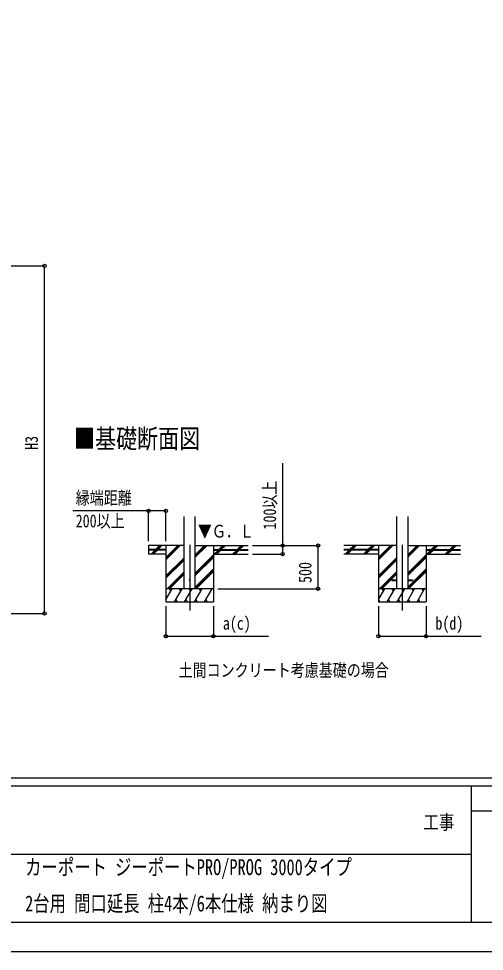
# Model space of a CAD drawing. Units: millimetres, scale not verified. Extents: x -18922 to 18922, y -13365 to 13365.
# Drawn here: x 598 to 5981, y -13365 to -2576 of the extents above; entities that cross this region are included whole.
import ezdxf
from ezdxf.enums import TextEntityAlignment as Align

# ---------------------------------------------------------------- set-up
doc = ezdxf.new("R2010")
doc.units = ezdxf.units.MM
doc.header["$LTSCALE"] = 50
for name, color, linetype in [('0-2_USER1', 3, 'Continuous'), ('0-4_YKK_12', 2, 'Continuous'), ('0-5_YKK_13', 4, 'Continuous'), ('0-6_YKK_A1', 4, 'Continuous'), ('0-7_YKK_D', 6, 'Continuous'), ('0-8_YKK_ZWAK', 7, 'Continuous')]:
    doc.layers.add(name, color=color, linetype=linetype)
doc.styles.add('ＭＳ ゴシック', font='')
doc.styles.get('ＭＳ ゴシック').set_extended_font_data('MS Gothic')

msp = doc.modelspace()

# ---------------------------------------------------------------- linework, layer by layer
at = {"layer": '0-4_YKK_12'}
for p, q in [((2575.09, -8661.29), (2575.09, -9420.5)), ((5032.09, -8661.29), (5032.09, -9420.5))]:
    msp.add_line(p, q, dxfattribs=at)
at = {"layer": '0-5_YKK_13'}
for p, q in [((4912.29, -9066), (4912.29, -9075)), ((4912.29, -9066), (4967.09, -9066)), ((4912.29, -9075), (4967.09, -9075)), ((5097.09, -9066), (5151.89, -9066)), ((5097.09, -9075), (5151.89, -9075)), ((5151.89, -9066), (5151.89, -9075))]:
    msp.add_line(p, q, dxfattribs=at)
msp.add_circle((2575.09, -9070.5), 5, dxfattribs=at)
at = {"layer": '0-6_YKK_A1'}
for p, q in [((2510.09, -9170.5), (2510.09, -8335.15)), ((2640.09, -9170.5), (2640.09, -8335.15)), ((4967.09, -8334.15), (4967.09, -9170.5)), ((5097.09, -8334.15), (5097.09, -9170.5)), ((2510.09, -8670.5), (2100.09, -8670.5)), ((2100.09, -8670.5), (2100.09, -8770.5)), ((2300.09, -8718), (2100.09, -8718)), ((2300.09, -8723), (2100.09, -8723)), ((2127.96, -8769.1), (2174.05, -8723)), ((2140.7, -8770.5), (2188.2, -8723)), ((2154.84, -8770.5), (2202.34, -8723)), ((2179.05, -8718), (2226.55, -8670.5)), ((2193.2, -8718), (2240.7, -8670.5)), ((2207.34, -8718), (2254.84, -8670.5)), ((2300.09, -8670.5), (2300.09, -9320.5)), ((2300.09, -8837.38), (2466.97, -8670.5)), ((2300.09, -8823.24), (2452.83, -8670.5)), ((2300.09, -8809.1), (2438.69, -8670.5)), ((2300.09, -8718), (2300.09, -8723)), ((2640.09, -8805.75), (2775.34, -8670.5)), ((2640.09, -8791.61), (2761.2, -8670.5)), ((2640.09, -8777.46), (2747.05, -8670.5)), ((2640.09, -8670.5), (3250.09, -8670.5)), ((2850.09, -8670.5), (2850.09, -9320.5)), ((2850.09, -8718), (3250.09, -8718)), ((2850.09, -8718), (2850.09, -8723)), ((2850.09, -8723), (3250.09, -8723)), ((2859.19, -8770.5), (2906.69, -8723)), ((2873.33, -8770.5), (2920.83, -8723)), ((2887.47, -8770.5), (2934.97, -8723)), ((2911.69, -8718), (2959.19, -8670.5)), ((2925.83, -8718), (2973.33, -8670.5)), ((2939.97, -8718), (2987.47, -8670.5)), ((3071.32, -8770.5), (3118.82, -8723)), ((3085.46, -8770.5), (3132.96, -8723)), ((3099.6, -8770.5), (3147.1, -8723)), ((3123.82, -8718), (3171.32, -8670.5)), ((3137.96, -8718), (3185.46, -8670.5)), ((3152.1, -8718), (3199.6, -8670.5)), ((4967.09, -8670.5), (4357.09, -8670.5)), ((4757.09, -8718), (4357.09, -8718)), ((4757.09, -8723), (4357.09, -8723)), ((4371.42, -8770.5), (4418.92, -8723)), ((4385.56, -8770.5), (4433.06, -8723)), ((4399.71, -8770.5), (4447.21, -8723)), ((4423.92, -8718), (4471.42, -8670.5)), ((4438.06, -8718), (4439.73, -8716.33)), ((4442.92, -8713.14), (4485.56, -8670.5)), ((4452.21, -8718), (4499.71, -8670.5)), ((4584.96, -8769.1), (4631.05, -8723)), ((4597.7, -8770.5), (4645.2, -8723)), ((4611.84, -8770.5), (4659.34, -8723)), ((4636.05, -8718), (4683.55, -8670.5)), ((4650.2, -8718), (4697.7, -8670.5)), ((4664.34, -8718), (4711.84, -8670.5)), ((4757.09, -8670.5), (4757.09, -9320.5)), ((4757.09, -8837.38), (4923.97, -8670.5)), ((4757.09, -8823.24), (4909.83, -8670.5)), ((4757.09, -8809.1), (4895.69, -8670.5)), ((4757.09, -8718), (4757.09, -8723)), ((5097.09, -8805.75), (5232.34, -8670.5)), ((5097.09, -8791.61), (5218.2, -8670.5)), ((5097.09, -8777.46), (5204.05, -8670.5)), ((5097.09, -8670.5), (5707.09, -8670.5)), ((5307.09, -8670.5), (5307.09, -9320.5)), ((5307.09, -8718), (5707.09, -8718)), ((5307.09, -8718), (5307.09, -8723)), ((5307.09, -8723), (5707.09, -8723)), ((5316.19, -8770.5), (5363.69, -8723)), ((5330.33, -8770.5), (5377.83, -8723)), ((5344.47, -8770.5), (5391.97, -8723)), ((5368.69, -8718), (5416.19, -8670.5)), ((5382.83, -8718), (5430.33, -8670.5)), ((5396.97, -8718), (5444.47, -8670.5)), ((5528.32, -8770.5), (5575.82, -8723)), ((5542.46, -8770.5), (5589.96, -8723)), ((5556.6, -8770.5), (5604.1, -8723)), ((5580.82, -8718), (5628.32, -8670.5)), ((5594.96, -8718), (5642.46, -8670.5)), ((5609.1, -8718), (5656.6, -8670.5)), ((2300.09, -8770.5), (2100.09, -8770.5)), ((2300.09, -9021.23), (2510.09, -8811.23)), ((2300.09, -9035.37), (2510.09, -8825.37)), ((2300.09, -9049.51), (2510.09, -8839.51)), ((2640.09, -8989.59), (2850.09, -8779.6)), ((2640.09, -9003.74), (2850.09, -8793.74)), ((2640.09, -9017.88), (2850.09, -8807.88)), ((2850.09, -8770.5), (3250.09, -8770.5)), ((4757.09, -8770.5), (4357.09, -8770.5)), ((4757.09, -9021.23), (4967.09, -8811.23)), ((4757.09, -9035.37), (4967.09, -8825.37)), ((4757.09, -9049.51), (4967.09, -8839.51)), ((5097.09, -8989.59), (5307.09, -8779.6)), ((5097.09, -9003.74), (5307.09, -8793.74)), ((5097.09, -9017.88), (5307.09, -8807.88)), ((5307.09, -8770.5), (5707.09, -8770.5)), ((2640.09, -9151.72), (2850.09, -8941.73)), ((5097.09, -9151.72), (5307.09, -8941.73)), ((2312.95, -9170.5), (2510.09, -8973.36)), ((2327.09, -9170.5), (2510.09, -8987.5)), ((2341.23, -9170.5), (2510.09, -9001.64)), ((2640.09, -9165.87), (2850.09, -8955.87)), ((2649.6, -9170.5), (2850.09, -8970.01)), ((4769.95, -9170.5), (4967.09, -8973.36)), ((4784.09, -9170.5), (4967.09, -8987.5)), ((4798.23, -9170.5), (4967.09, -9001.64)), ((5097.09, -9165.87), (5307.09, -8955.87)), ((5106.6, -9170.5), (5307.09, -8970.01)), ((2850.09, -9170.5), (2300.09, -9170.5)), ((2300.09, -9295.95), (2372.52, -9170.5)), ((2357.52, -9196.48), (2342.52, -9170.5)), ((2401.39, -9320.5), (2487.99, -9170.5)), ((2472.99, -9196.48), (2457.99, -9170.5)), ((2516.86, -9320.5), (2603.46, -9170.5)), ((2588.46, -9196.48), (2573.46, -9170.5)), ((2632.33, -9320.5), (2718.93, -9170.5)), ((2703.93, -9196.48), (2688.93, -9170.5)), ((2747.8, -9320.5), (2834.4, -9170.5)), ((2804.4, -9170.5), (2804.4, -9170.5)), ((5307.09, -9170.5), (4757.09, -9170.5)), ((4757.09, -9295.95), (4829.52, -9170.5)), ((4814.52, -9196.48), (4799.52, -9170.5)), ((4858.39, -9320.5), (4944.99, -9170.5)), ((4929.99, -9196.48), (4914.99, -9170.5)), ((4973.86, -9320.5), (5060.46, -9170.5)), ((5045.46, -9196.48), (5030.46, -9170.5)), ((5089.33, -9320.5), (5175.93, -9170.5)), ((5160.93, -9196.48), (5145.93, -9170.5)), ((5204.8, -9320.5), (5291.4, -9170.5)), ((5276.4, -9196.48), (5261.4, -9170.5)), ((2300.09, -9320.5), (2850.09, -9320.5)), ((2416.38, -9294.52), (2431.38, -9320.5)), ((2531.85, -9294.52), (2546.85, -9320.5)), ((2647.33, -9294.52), (2662.32, -9320.5)), ((2762.79, -9294.52), (2777.79, -9320.5)), ((4757.09, -9320.5), (5307.09, -9320.5)), ((4757.91, -9294.52), (4772.91, -9320.5)), ((4873.38, -9294.52), (4888.38, -9320.5)), ((4988.85, -9294.52), (5003.85, -9320.5)), ((5104.33, -9294.52), (5119.32, -9320.5)), ((5219.79, -9294.52), (5234.79, -9320.5))]:
    msp.add_line(p, q, dxfattribs=at)
for centre in [(2165.09, -8715.5), (2255.09, -8715.5), (2895.09, -8715.5), (2985.09, -8715.5), (3075.09, -8715.5), (3165.09, -8715.5), (4442.09, -8715.5), (4532.09, -8715.5), (4622.09, -8715.5), (4712.09, -8715.5), (5352.09, -8715.5), (5442.09, -8715.5), (5532.09, -8715.5), (5622.09, -8715.5)]:
    msp.add_circle(centre, 2.5, dxfattribs=at)
at = {"layer": '0-7_YKK_D'}
for p, q in [((-189.38, -5436.39), (897.74, -5436.39)), ((896.74, -9455.5), (896.74, -5436.39)), ((2100.09, -8620.5), (2100.09, -8269.5)), ((2300.09, -8620.5), (2300.09, -8269.5)), ((3300.09, -8670.5), (4061.09, -8670.5)), ((3300.09, -8670.5), (3651.09, -8670.5)), ((4060.09, -9170.5), (4060.09, -8670.5)), ((3300.09, -8770.5), (3651.09, -8770.5)), ((2900.09, -9170.5), (4061.09, -9170.5)), ((2300.09, -9370.5), (2300.09, -9721.5)), ((2850.09, -9370.5), (2850.09, -9721.5)), ((4757.09, -9370.5), (4757.09, -9721.5)), ((5307.09, -9370.5), (5307.09, -9721.5)), ((-189.38, -9455.5), (897.74, -9455.5))]:
    msp.add_line(p, q, dxfattribs=at)
for points in [[(3650.09, -8770.5), (3650.09, -8670.5), (3650.09, -7719.1)], [(2300.09, -8270.5), (2100.09, -8270.5), (1225.19, -8270.5)], [(2300.09, -9720.5), (2850.09, -9720.5), (3487.39, -9720.5)], [(4757.09, -9720.5), (5307.09, -9720.5), (5944.39, -9720.5)]]:
    msp.add_lwpolyline(points, dxfattribs=at)
for centre in [(896.74, -5436.39), (2100.09, -8270.5), (2300.09, -8270.5), (3650.09, -8670.5), (4060.09, -8670.5), (3650.09, -8770.5), (4060.09, -9170.5), (896.74, -9455.5), (2300.09, -9720.5), (2850.09, -9720.5), (4757.09, -9720.5), (5307.09, -9720.5)]:
    msp.add_circle(centre, 19.12, dxfattribs=at)
at = {"layer": '0-8_YKK_ZWAK'}
for p, q in [((17527.59, -11362.5), (-17572.41, -11362.5)), ((5827.59, -11452.5), (-22.41, -11452.5)), ((8932.59, -11745), (5827.59, -11745)), ((-22.41, -12240), (5827.59, -12240)), ((-22.41, -13027.5), (5827.59, -13027.5)), ((5827.59, -13027.5), (8932.59, -13027.5))]:
    msp.add_line(p, q, dxfattribs=at)
msp.add_lwpolyline([(-18922.5, -13365), (18922.5, -13365), (18922.5, 13365), (-18922.5, 13365)], close=True, dxfattribs=at)
msp.add_lwpolyline([(8932.59, -11452.5), (5827.59, -11452.5), (5827.59, -13027.5)], dxfattribs=at)

# ---------------------------------------------------------------- texts
at = {"layer": '0-2_USER1', "style": 'ＭＳ ゴシック'}
for s, height, width, p in [('■基礎断面図', 222.7, 0.8, (1238.19, -7612.33)), ('土間コンクリート考慮基礎の場合', 148.5, 0.8, (2446.79, -10231.99)), ('カーポート ジーポートPRO/PROG 3000タイプ', 184.8, 0.75, (672.5, -12539)), ('2台用 間口延長 柱4本/6本仕様 納まり図', 184.8, 0.75, (672.5, -12959))]:
    msp.add_text(s, height=height, dxfattribs=dict(at, width=width)).set_placement(p, align=Align.BOTTOM_LEFT)
at = {"layer": '0-6_YKK_A1', "style": 'ＭＳ ゴシック', "width": 0.8}
msp.add_text('▼Ｇ．Ｌ', height=148.5, dxfattribs=at).set_placement((2669.4, -8623.71), align=Align.BOTTOM_LEFT)
at = {"layer": '0-7_YKK_D', "style": 'ＭＳ ゴシック', "width": 0.8}
for s, p in [('H3', (864.74, -7564.74)), ('100以上', (3618.09, -8485.5)), ('500', (4028.09, -9104.1))]:
    msp.add_text(s, height=148.5, rotation=90, dxfattribs=at).set_placement(p, align=Align.BOTTOM_LEFT)
for s, p in [('縁端距離', (1257.19, -8238.5)), ('200以上', (1257.19, -8505)), ('a(c)', (2958.59, -9688.5)), ('b(d)', (5415.59, -9688.5))]:
    msp.add_text(s, height=148.5, dxfattribs=at).set_placement(p, align=Align.BOTTOM_LEFT)
at = {"layer": '0-8_YKK_ZWAK', "style": 'ＭＳ ゴシック', "width": 0.8}
msp.add_text('工事', height=165, dxfattribs=at).set_placement((5275.5, -12003.59), align=Align.BOTTOM_LEFT)

doc.saveas('drawing.dxf')
